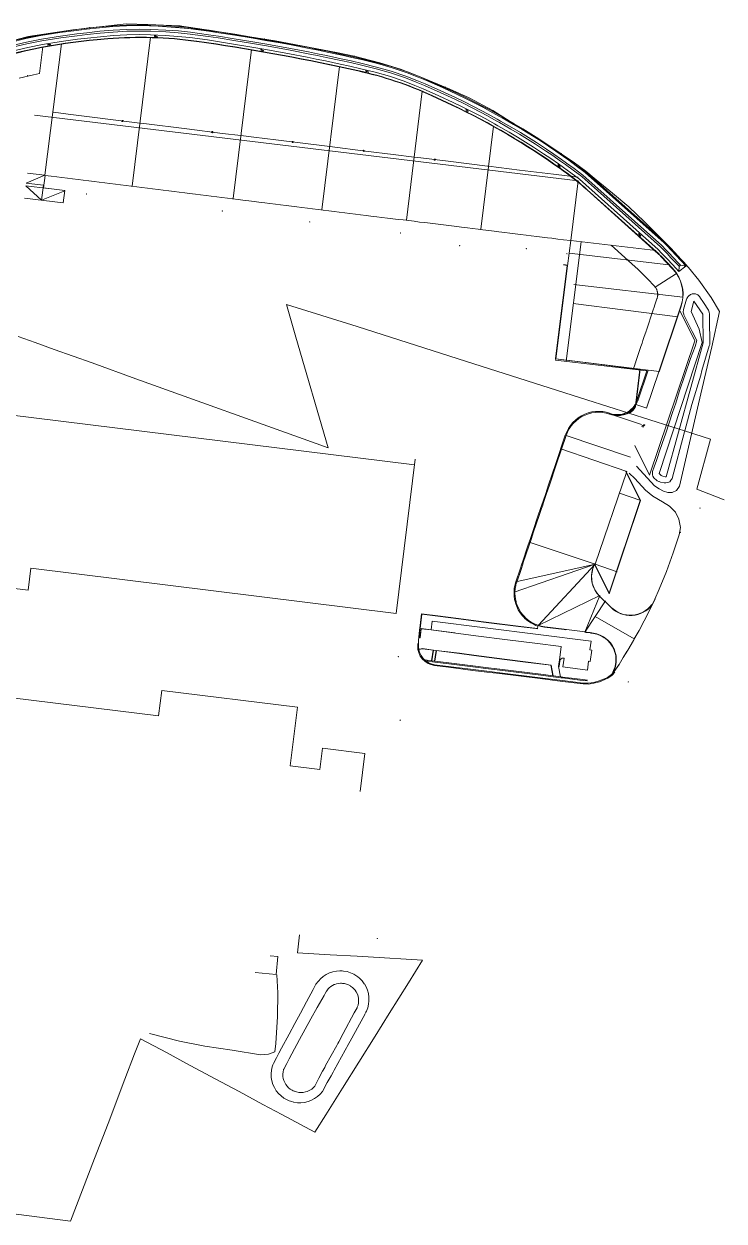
# Model space of a CAD drawing. Header units: metres. Extents: x 243689 to 244410, y 160345 to 161013.
# Drawn here: x 244019 to 244410, y 160345 to 161013 of the extents above; entities that cross this region are included whole.
import ezdxf

# ---------------------------------------------------------------- set-up
doc = ezdxf.new("R2010")
doc.units = ezdxf.units.M
for name, color, linetype, lineweight in [('G - Bat existant', 7, 'Continuous', 9), ('G - Bord existant', 7, 'Continuous', 9), ('G - Cible', 1, 'Continuous', 9), ('G - Cloture Existante', 4, 'Continuous', 9), ('G - Clou', 6, 'Continuous', 9), ('G - CT', 1, 'Continuous', 9), ('G - dalle modif', 3, 'Continuous', 9), ('G - Haut de talus', 22, 'Continuous', 9), ('G - Ligne darète 2', 4, 'Continuous', 9), ('G - Ligne darètes', 5, 'Continuous', 9), ('G - Limite cadastrale', 191, 'Continuous', 9), ('G - Limite existant', 4, 'Continuous', 9), ('G - Limite park camion', 30, 'Continuous', 9), ('G - Pied de talus', 62, 'Continuous', 9), ('G - Slipform - Bord noir', 1, 'Continuous', 9), ('G - Socle', 4, 'Continuous', 9)]:
    doc.layers.add(name, color=color, linetype=linetype, lineweight=lineweight)

# ---------------------------------------------------------------- blocks, each defined once
blk = doc.blocks.new('XCROSS')
at = {"color": 0, "linetype": 'Continuous', "lineweight": 9}
for p, q in [((-0.125, -0.125), (0.125, 0.125)), ((0.125, -0.125), (-0.125, 0.125))]:
    blk.add_line(p, q, dxfattribs=at)

msp = doc.modelspace()

# ---------------------------------------------------------------- linework, layer by layer
at = {"layer": 'G - Bat existant'}
for points in [[(244237.98, 160770.04), (244237.6, 160766.96), (244009.83, 160795.1), (244008.76, 160786.45), (243984.95, 160789.56), (243984.15, 160783.11), (243960.33, 160786.05), (243950.4, 160705.7), (244021.74, 160696.88), (244023.26, 160709.19), (244227.23, 160683.99), (244237.86, 160770.05)], [(244207.21, 160584.57), (244209.83, 160605.76), (244186.08, 160608.7), (244184.61, 160596.82), (244168.06, 160598.86), (244172.11, 160631.64), (244096.39, 160640.99), (244094.63, 160626.71), (243953.6, 160644.13), (243951.42, 160626.46), (243910.52, 160631.51), (243894.06, 160633.62), (243886.66, 160634.54), (243886.45, 160632.83), (243881.57, 160633.43), (243881.26, 160630.94), (243862.63, 160633.24), (243856.18, 160634.07), (243852.21, 160634.56), (243851.46, 160628.52)]]:
    msp.add_lwpolyline(points, dxfattribs=at)
at = {"layer": 'G - Bord existant'}
for points in [[(244360.94, 160799.51), (244361.2, 160801.62), (244363.49, 160820.26), (244337.41, 160823.51), (244316.32, 160826.12), (244318.63, 160844.2), (244320.5, 160858.98), (244322.87, 160878.39), (244320.78, 160878.64)], [(244320.8, 160878.78), (244323.03, 160878.52), (244320.65, 160858.97), (244318.78, 160844.18), (244316.49, 160826.25), (244337.43, 160823.66), (244363.65, 160820.39), (244361.35, 160801.6)], [(244349.05, 160651.44), (244351.87, 160655.44), (244354.18, 160659.25), (244356.72, 160663.5), (244359.84, 160668.89), (244362.98, 160674.44), (244365.78, 160679.73), (244369.14, 160686.41), (244371.8, 160691.89), (244374.31, 160697.5), (244378.26, 160707.4), (244382.06, 160717.72), (244385.37, 160727.8), (244386.06, 160731.98), (244385.2, 160736.57), (244383.31, 160740.52), (244379.93, 160743.84), (244376.01, 160746.26), (244370.77, 160749.48), (244366.64, 160752.88), (244360.57, 160759.37), (244357.5, 160762.37)], [(244306.31, 160675.54), (244295.53, 160676.88), (244276.02, 160679.35), (244262.21, 160681.08), (244250.53, 160682.55), (244241.45, 160683.68), (244240.67, 160677.13), (244240.41, 160674.55), (244239.7, 160669.08), (244239.72, 160667.1)], [(244306.29, 160675.37), (244305.3, 160675.5), (244295.7, 160676.69), (244276.18, 160679.16), (244262.18, 160680.91), (244250.61, 160682.38), (244241.59, 160683.5), (244240.83, 160677.06), (244240.56, 160674.53), (244239.85, 160669.07), (244239.87, 160667.1)], [(244239.98, 160670.5), (244240.63, 160670.37), (244241.31, 160675.44), (244246.86, 160674.72)], [(244240, 160670.6), (244240.54, 160670.49), (244241.23, 160675.55), (244246.87, 160674.82)], [(244241.23, 160675.55), (244246.87, 160674.82)], [(244349.43, 160651.1), (244347.92, 160649.5), (244345.55, 160647.73), (244343.95, 160646.96), (244340.85, 160645.75), (244337.81, 160644.94), (244334.57, 160644.49), (244331.77, 160644.55), (244320.26, 160645.96), (244307.74, 160647.54), (244285.1, 160650.35), (244277.9, 160651.22), (244270.23, 160652.17), (244256.53, 160653.86), (244250.16, 160654.62), (244248.71, 160654.84), (244246.74, 160655.36), (244245.12, 160655.99), (244243.29, 160657.21), (244242.02, 160658.4), (244240.81, 160660.16), (244239.94, 160662.06), (244239.47, 160663.74), (244239.33, 160665.42), (244239.37, 160667.09)], [(244349.06, 160651.44), (244347.58, 160649.88), (244345.29, 160648.16), (244343.75, 160647.42), (244340.69, 160646.23), (244337.71, 160645.43), (244334.54, 160644.99), (244331.81, 160645.05), (244320.32, 160646.46), (244307.8, 160648.04), (244285.16, 160650.85), (244277.96, 160651.71), (244270.29, 160652.66), (244256.59, 160654.36), (244250.23, 160655.11), (244248.81, 160655.33), (244246.9, 160655.83), (244245.35, 160656.44), (244243.88, 160657.4), (244242.4, 160658.73), (244241.25, 160660.41), (244240.4, 160662.27), (244239.97, 160663.83), (244239.83, 160665.43), (244239.87, 160667.08)], [(244314.95, 160649.08), (244313.88, 160655.09), (244301.04, 160656.68), (244287.91, 160658.4), (244270.76, 160660.61), (244262.64, 160661.69), (244249.73, 160663.31), (244248.1, 160663.51), (244241.85, 160664.38), (244239.97, 160663.82)], [(244314.85, 160649.09), (244313.8, 160655), (244301.03, 160656.58), (244287.9, 160658.31), (244270.74, 160660.51), (244262.63, 160661.6), (244249.72, 160663.21), (244248.09, 160663.41), (244241.86, 160664.27), (244240, 160663.72)], [(244248, 160663.52), (244247.11, 160657.51)], [(244248.1, 160663.51), (244247.21, 160657.49)], [(244249.73, 160663.31), (244248.82, 160657.3)], [(244249.83, 160663.3), (244248.92, 160657.28)], [(244334.16, 160646.73), (244330.01, 160647.25), (244320.35, 160648.42), (244319.45, 160648.55), (244315.01, 160649.07), (244308.21, 160649.94), (244285.28, 160652.83), (244278.96, 160653.56), (244270.19, 160654.63), (244256.77, 160656.3), (244248.92, 160657.28), (244243.23, 160657.98)], [(244334.1, 160646.23), (244329.95, 160646.75), (244320.28, 160647.92), (244319.38, 160648.06), (244314.95, 160648.57), (244308.14, 160649.44), (244285.22, 160652.33), (244278.9, 160653.06), (244270.13, 160654.13), (244256.71, 160655.81), (244248.85, 160656.79), (244243.88, 160657.4)], [(244317.97, 160654.3), (244319.05, 160648.6)], [(244318.07, 160654.31), (244319.16, 160648.59)], [(244157.01, 160492.78), (244161.28, 160492.36), (244160.3, 160482.23), (244148.63, 160483.34)], [(244157, 160492.68), (244161.17, 160492.27), (244160.21, 160482.33), (244148.64, 160483.44)]]:
    msp.add_lwpolyline(points, dxfattribs=at)
at = {"layer": 'G - Cloture Existante'}
for points in [[(243994.1, 160998.7), (244021.8, 161006.25), (244046.67, 161009.92), (244076.53, 161013.25), (244088.67, 161012.95), (244106.36, 161012.11), (244120.01, 161010.1), (244131.47, 161008.27), (244159.64, 161003.76), (244174.49, 161001.07), (244194.87, 160997.11), (244203.79, 160995.22), (244218.15, 160991.47), (244229.65, 160988.02), (244240.72, 160983.7), (244257.31, 160976.76), (244268.13, 160971.91), (244281.4, 160964.83), (244296.67, 160955.29), (244311.96, 160945.72), (244327.02, 160935.73), (244333.19, 160931.1), (244339.07, 160926.21), (244348.08, 160918.77), (244357.21, 160911.06), (244366.01, 160902.69), (244372.44, 160896.38), (244380.83, 160887.98), (244390.6, 160877.18), (244396.47, 160870.15), (244403.29, 160860.41), (244407.98, 160852.7), (244403.58, 160832.91), (244400.28, 160818.51), (244396.26, 160801.12), (244392.93, 160786.58), (244385.57, 160755.03), (244383.85, 160752.66), (244381.52, 160751.44), (244379.01, 160751.57), (244376.73, 160752.3), (244374.31, 160753.6), (244371.64, 160755.19), (244361.55, 160766.26)], [(244173.36, 160504.36), (244172.51, 160497.64), (244172.16, 160494.41), (244190.46, 160493.34), (244205.6, 160492.43), (244220.79, 160491.55), (244232.92, 160490.82), (244241.98, 160490.25), (244234.23, 160477.66), (244223.44, 160460.44), (244215.53, 160447.78), (244206.51, 160433.37), (244197.43, 160418.74), (244188.11, 160403.89), (244181.97, 160394.21), (244173.93, 160398.47), (244163.44, 160404.1), (244152.83, 160409.72), (244139.53, 160416.93), (244126.13, 160424.01), (244109.81, 160432.68), (244099.34, 160438.5), (244084.5, 160446.38), (244081.16, 160438.01), (244075.84, 160423.72), (244066.36, 160398.97), (244058.81, 160379.47), (244045.37, 160344.53), (243991.84, 160351.27)]]:
    msp.add_lwpolyline(points, dxfattribs=at)
at = {"layer": 'G - CT'}
for points in [[(244092.35, 161006.92), (244092.95, 161006.89), (244092.92, 161006.29), (244092.32, 161006.32)], [(244032.69, 161002.06), (244033.28, 161002.16), (244033.37, 161001.57), (244032.78, 161001.47)], [(244151.79, 160999.24), (244152.38, 160999.14), (244152.28, 160998.55), (244151.69, 160998.65)], [(244210.46, 160987.35), (244211.04, 160987.2), (244210.9, 160986.62), (244210.32, 160986.76)], [(244074.2, 160959.39), (244074.12, 160958.8), (244074.72, 160958.72), (244074.79, 160959.32)], [(244266.44, 160965.62), (244266.97, 160965.35), (244266.7, 160964.81), (244266.17, 160965.08)], [(244124.31, 160953.16), (244124.23, 160952.57), (244124.83, 160952.49), (244124.9, 160953.09)], [(244169.22, 160947.61), (244169.15, 160947.01), (244169.74, 160946.94), (244169.82, 160947.53)], [(244208.92, 160942.7), (244208.84, 160942.1), (244209.44, 160942.03), (244209.51, 160942.63)], [(244248.61, 160937.8), (244248.54, 160937.21), (244249.14, 160937.13), (244249.21, 160937.73)], [(244318.01, 160934.79), (244318.5, 160934.44), (244318.15, 160933.95), (244317.66, 160934.3)], [(244363.17, 160896.35), (244363.62, 160895.95), (244363.22, 160895.5), (244362.77, 160895.91)], [(244365.48, 160788.98), (244366.04, 160788.79), (244366.24, 160789.36), (244365.67, 160789.55)]]:
    msp.add_lwpolyline(points, close=True, dxfattribs=at)
for points in [[(244035.86, 160963.94), (244044.13, 160962.82), (244084.2, 160957.85), (244086.31, 160957.58), (244110.39, 160954.6), (244130.25, 160952.12), (244140.61, 160950.84), (244147.76, 160949.95), (244160.07, 160948.43), (244188.84, 160944.88), (244190.21, 160944.71), (244210.25, 160942.23), (244225.62, 160940.34), (244237.38, 160938.88), (244241.18, 160938.41), (244256.45, 160936.54), (244278.31, 160933.84), (244278.83, 160933.78), (244296.19, 160931.65), (244315.11, 160929.33), (244329, 160927.64)], [(244074.2, 160959.39), (244074.72, 160958.72)], [(244074.12, 160958.8), (244074.79, 160959.32)], [(244124.23, 160952.57), (244124.9, 160953.09)], [(244124.31, 160953.16), (244124.83, 160952.49)], [(244169.15, 160947.01), (244169.82, 160947.53)], [(244169.22, 160947.61), (244169.74, 160946.94)], [(244208.84, 160942.1), (244209.51, 160942.63)], [(244208.92, 160942.7), (244209.44, 160942.03)], [(244248.54, 160937.21), (244249.21, 160937.73)], [(244248.61, 160937.8), (244249.14, 160937.13)]]:
    msp.add_lwpolyline(points, dxfattribs=at)
at = {"layer": 'G - dalle modif'}
for points in [[(244384.02, 160873.93, 0.041282), (244381.85, 160876.62), (244375.34, 160883.44, 0.019568), (244372.52, 160886.18), (244334.07, 160920.65, 0.028206), (244320.89, 160931.25), (244318.97, 160932.63, 0.044722), (244258.56, 160968), (244247.34, 160973.31), (244247.34, 160973.31, 0.05383), (244205.88, 160987.2), (244200.69, 160988.34, 0.0184), (244116.04, 161003.64), (244115.82, 161003.67, 0.056067), (244066.18, 161005.07), (244060.32, 161004.58, 0.061685), (243990.25, 160989.85)], [(244383.85, 160873.82, 0.041282), (244381.7, 160876.49), (244375.2, 160883.3, 0.019568), (244372.39, 160886.03), (244333.94, 160920.5, 0.028207), (244320.77, 160931.09), (244318.86, 160932.46, 0.044722), (244258.47, 160967.82), (244247.26, 160973.13, 0.05383), (244205.83, 160987), (244200.65, 160988.14, 0.0184), (244116.01, 161003.44), (244115.79, 161003.47, 0.056067), (244066.19, 161004.87), (244060.34, 161004.38, 0.061685), (243990.31, 160989.66)], [(244374.06, 160818.99), (244386.39, 160855.63, 0.233057), (244383.85, 160873.82)], [(244374.2, 160818.95), (244386.53, 160855.59, 0.233067), (244383.98, 160873.91)], [(244368.01, 160819.82), (244362.23, 160802.65, -0.423039), (244346.69, 160795.23)], [(244367.33, 160819.39), (244361.75, 160802.81, -0.423039), (244346.86, 160795.7)], [(244370.24, 160688.79, -0.453512), (244347.34, 160687.24), (244340.7, 160693.78, -0.282944), (244337.11, 160709.08), (244338.07, 160711.94), (244346.29, 160695.36), (244363.66, 160746.96), (244355.41, 160763.6)], [(244370.12, 160688.88, -0.453522), (244347.44, 160687.34), (244340.8, 160693.88, -0.282924), (244337.25, 160709.03), (244338.1, 160711.55), (244346.31, 160694.97), (244363.82, 160746.98), (244355.58, 160763.61)], [(244320.79, 160659.05, 0.409759), (244318.76, 160657.43)]]:
    msp.add_lwpolyline(points, format="xyb", dxfattribs=at)
for points in [[(244016.71, 160982.99), (244024.82, 160984.9), (244028.09, 160985.56)], [(244324.8, 160892.2), (244324.67, 160892.23), (244320.8, 160892.7), (244317.7, 160893.09), (244314.34, 160893.5), (244311.79, 160893.81), (244308.78, 160894.17), (244305.81, 160894.54), (244302.76, 160894.92), (244299.87, 160895.27), (244296.74, 160895.65), (244293.86, 160896), (244290.89, 160896.36), (244287.94, 160896.73), (244284.61, 160897.14), (244281.98, 160897.45), (244279, 160897.83), (244275.75, 160898.23), (244273.04, 160898.57), (244269.9, 160898.96), (244267.09, 160899.3), (244263.87, 160899.71), (244261.17, 160900.03), (244258.16, 160900.41), (244255.21, 160900.79), (244252.18, 160901.15), (244249.26, 160901.52), (244246.28, 160901.87), (244243.3, 160902.25), (244240.34, 160902.61), (244237.35, 160902.99), (244234.34, 160903.36), (244231.17, 160903.74), (244228.41, 160904.09), (244225.37, 160904.47), (244222.48, 160904.84), (244219.31, 160905.21), (244216.48, 160905.57), (244213.23, 160905.96), (244210.53, 160906.3), (244207.45, 160906.69), (244204.52, 160907.04), (244201.49, 160907.44), (244198.63, 160907.8), (244195.42, 160908.17), (244192.66, 160908.54), (244189.68, 160908.91), (244186.48, 160909.29), (244183.71, 160909.63), (244180.61, 160910.01), (244177.73, 160910.35), (244174.67, 160910.72), (244171.79, 160911.09), (244168.79, 160911.45), (244165.83, 160911.83), (244162.63, 160912.23), (244159.89, 160912.56), (244156.68, 160912.96), (244153.93, 160913.3), (244150.69, 160913.71), (244147.96, 160914.04), (244144.97, 160914.41), (244141.74, 160914.82), (244139, 160915.16), (244135.95, 160915.53), (244133.08, 160915.89), (244129.96, 160916.27), (244127.12, 160916.63), (244123.94, 160917.03), (244121.18, 160917.38), (244118.03, 160917.75), (244115.25, 160918.1), (244111.95, 160918.51), (244109.28, 160918.86), (244106.15, 160919.23), (244103.3, 160919.6), (244100.35, 160919.96), (244097.13, 160920.37), (244094.41, 160920.71), (244091.14, 160921.11), (244088.39, 160921.45), (244085.16, 160921.85), (244082.49, 160922.19), (244079.29, 160922.57), (244076.51, 160922.95), (244073.3, 160923.33), (244070.55, 160923.68), (244067.28, 160924.08), (244064.59, 160924.42), (244061.34, 160924.82), (244058.65, 160925.15), (244055.67, 160925.55), (244052.56, 160925.89), (244049.71, 160926.27), (244046.59, 160926.66), (244043.74, 160927.04), (244040.59, 160927.43), (244037.8, 160927.76), (244034.62, 160928.15), (244031.28, 160928.56), (244030.27, 160921.66)], [(244030.27, 160921.66), (244042.16, 160920.19), (244041.29, 160913.24), (244019.65, 160915.9)], [(244368.01, 160819.82), (244316.53, 160826.23), (244322.99, 160878.17), (244323.94, 160885.28), (244324.8, 160892.2)], [(244316.32, 160825.51), (244316.53, 160826.23)], [(244316.32, 160825.51), (244367.33, 160819.39)], [(244346.46, 160795.33), (244348.4, 160794.83), (244350.03, 160794.63), (244350.38, 160794.59), (244352.38, 160794.61), (244354.13, 160794.87), (244354.36, 160794.9), (244356.28, 160795.45), (244357.99, 160796.19), (244358.12, 160796.25), (244358.15, 160796.27), (244359.76, 160797.46), (244360.88, 160799.08)], [(244346.51, 160795.53), (244348.43, 160795.03), (244350.05, 160794.83), (244350.39, 160794.79), (244352.37, 160794.81), (244354.1, 160795.07), (244354.32, 160795.1), (244356.22, 160795.64), (244357.91, 160796.37), (244358.03, 160796.43), (244358.05, 160796.44), (244359.61, 160797.6), (244360.94, 160799.51)], [(244360.88, 160799.08), (244360.94, 160799.51)], [(244306.61, 160677.34), (244306.4, 160677.41), (244305.54, 160677.76), (244304.55, 160678.17), (244302.79, 160679.12), (244301.14, 160680.25), (244299.62, 160681.54), (244298.95, 160682.24), (244298.24, 160682.99), (244297.02, 160684.57), (244295.97, 160686.28), (244295.11, 160688.08), (244294.44, 160689.97), (244294.26, 160690.7), (244293.97, 160691.91), (244293.72, 160693.8), (244293.72, 160693.82), (244293.71, 160693.89), (244293.69, 160694.56), (244293.69, 160694.59), (244293.66, 160695.89), (244293.82, 160697.89), (244294.1, 160699.39), (244294.18, 160699.85), (244294.25, 160700.08), (244294.65, 160701.47), (244297.05, 160708.59), (244298.02, 160711.45), (244298.34, 160712.43), (244301.42, 160721.55), (244302.83, 160725.74), (244304.1, 160729.48), (244307.18, 160738.62), (244308.48, 160742.48), (244309.15, 160744.45), (244309.16, 160744.49), (244309.17, 160744.53), (244309.82, 160746.44), (244309.82, 160746.46), (244311.31, 160750.87), (244312.9, 160755.59), (244316.95, 160767.57), (244322.28, 160783.39), (244323.02, 160785.25), (244323.95, 160787.02), (244325.06, 160788.68), (244326.33, 160790.22), (244327.77, 160791.62), (244329.34, 160792.85), (244331.03, 160793.92), (244332.82, 160794.8), (244334.7, 160795.5), (244336.64, 160795.99), (244338.62, 160796.27), (244340.62, 160796.34), (244342.61, 160796.21), (244344.58, 160795.87), (244346.41, 160795.35)], [(244301.66, 160723.82), (244302.36, 160725.9), (244303.62, 160729.64), (244306.71, 160738.78), (244308.01, 160742.64), (244308.67, 160744.61), (244308.68, 160744.65), (244308.7, 160744.69), (244309.34, 160746.6), (244309.35, 160746.62), (244310.84, 160751.03), (244312.43, 160755.75), (244316.47, 160767.73), (244321.81, 160783.56), (244322.56, 160785.45), (244323.52, 160787.27), (244324.65, 160788.98), (244325.97, 160790.56), (244327.44, 160791.99), (244329.05, 160793.26), (244330.78, 160794.36), (244332.62, 160795.26), (244334.55, 160795.97), (244336.54, 160796.48), (244338.57, 160796.77), (244340.62, 160796.84), (244342.67, 160796.71), (244344.69, 160796.35), (244346.55, 160795.83)], [(244346.41, 160795.35), (244346.46, 160795.33)], [(244346.55, 160795.83), (244346.51, 160795.53)], [(244294.17, 160701.62), (244296.58, 160708.75), (244297.54, 160711.61), (244297.87, 160712.59), (244300.95, 160721.71), (244301.66, 160723.82)], [(244306.47, 160676.86), (244306.23, 160676.93), (244305.35, 160677.3), (244304.34, 160677.71), (244302.53, 160678.69), (244300.84, 160679.85), (244299.27, 160681.18), (244298.59, 160681.89), (244297.86, 160682.66), (244296.6, 160684.29), (244295.53, 160686.04), (244294.64, 160687.89), (244293.96, 160689.82), (244293.78, 160690.58), (244293.48, 160691.82), (244293.23, 160693.74), (244293.22, 160693.76), (244293.21, 160693.86), (244293.19, 160694.54), (244293.19, 160694.57), (244293.16, 160695.91), (244293.32, 160697.95), (244293.61, 160699.48), (244293.7, 160699.97), (244293.77, 160700.22), (244294.17, 160701.62)], [(244371.93, 160692.18), (244369.14, 160686.41), (244365.78, 160679.73), (244362.98, 160674.44), (244360.33, 160669.77)], [(244246.85, 160674.72), (244247.48, 160679.69), (244336.18, 160668.49), (244335.55, 160663.53), (244336.54, 160663.41), (244335.76, 160657.16), (244334.76, 160657.28), (244334.14, 160652.32), (244320.45, 160654.05), (244321.07, 160659.01), (244320.79, 160659.05)], [(244322.12, 160674.78), (244321.08, 160674.91), (244310.26, 160676.29), (244308.27, 160676.65), (244307.19, 160676.97), (244306.56, 160677.15)], [(244322.15, 160674.97), (244321.11, 160675.11), (244310.29, 160676.49), (244308.32, 160676.85), (244307.25, 160677.16), (244306.61, 160677.34)], [(244322.12, 160674.78), (244322.15, 160674.97)], [(244332.81, 160673.61), (244332.82, 160673.72), (244322.44, 160675), (244322.15, 160675.04), (244322.15, 160674.97)], [(244332.78, 160673.41), (244332.81, 160673.61)], [(244347.92, 160650.25), (244348.77, 160652), (244348.87, 160652.22), (244348.99, 160652.47), (244349.2, 160653.1), (244349.23, 160653.19), (244349.61, 160654.34), (244349.86, 160655.64), (244349.89, 160655.82), (244349.98, 160656.28), (244350.09, 160658.25), (244349.93, 160660.22), (244349.93, 160660.23), (244349.6, 160661.77), (244349.52, 160662.15), (244348.85, 160664.01), (244348.17, 160665.33), (244347.95, 160665.76), (244346.82, 160667.38), (244346.27, 160667.98), (244346.14, 160668.12), (244346.05, 160668.22), (244345.97, 160668.3), (244345.67, 160668.64), (244345.49, 160668.84), (244344.03, 160670.06), (244343.97, 160670.1), (244343.59, 160670.36), (244343.02, 160670.74), (244341.28, 160671.67), (244339.43, 160672.37), (244337.5, 160672.81), (244336.57, 160672.93), (244336.08, 160672.99), (244335.74, 160673.04), (244333.65, 160673.3), (244333.19, 160673.36), (244332.78, 160673.41)], [(244348.35, 160650.72), (244348.94, 160651.91), (244349.05, 160652.13), (244349.18, 160652.39), (244349.39, 160653.03), (244349.42, 160653.13), (244349.81, 160654.29), (244350.05, 160655.6), (244350.09, 160655.78), (244350.18, 160656.26), (244350.29, 160658.26), (244350.13, 160660.25), (244350.12, 160660.27), (244349.79, 160661.81), (244349.71, 160662.2), (244349.04, 160664.09), (244348.35, 160665.43), (244348.12, 160665.87), (244346.98, 160667.51), (244346.42, 160668.11), (244346.29, 160668.26), (244346.2, 160668.35), (244346.12, 160668.44), (244345.82, 160668.77), (244345.62, 160668.98), (244344.15, 160670.21), (244344.09, 160670.26), (244343.7, 160670.53), (244343.12, 160670.92), (244343.12, 160670.92), (244341.36, 160671.86), (244339.49, 160672.56), (244337.54, 160673.01), (244336.6, 160673.13), (244336.11, 160673.19), (244335.76, 160673.24), (244333.67, 160673.5), (244333.21, 160673.56), (244332.81, 160673.61)], [(244360.33, 160669.77), (244359.84, 160668.89), (244356.72, 160663.5), (244356.2, 160662.65), (244354.18, 160659.25), (244351.87, 160655.44), (244351.23, 160654.46), (244349.06, 160651.44), (244348.35, 160650.72), (244347.92, 160650.25)], [(244318.76, 160657.43), (244318.36, 160654.29), (244318.07, 160654.31)]]:
    msp.add_lwpolyline(points, dxfattribs=at)
at = {"layer": 'G - Haut de talus'}
for points in [[(244011.48, 161003.44), (244020.33, 161005.52), (244028.81, 161007.22), (244039.44, 161008.92), (244048.68, 161010.15), (244054.31, 161010.83), (244061.59, 161011.61), (244069.07, 161012.24), (244076.65, 161012.65), (244084.19, 161012.8), (244090.3, 161012.71), (244098.86, 161012.34), (244105.9, 161011.8), (244112.69, 161011.08), (244122.78, 161009.72), (244128.4, 161008.86), (244137.28, 161007.45), (244147.59, 161005.74), (244154.4, 161004.57), (244163.68, 161002.92), (244168.71, 161001.98), (244178.74, 161000.04), (244183.8, 160999.03), (244188.92, 160997.98), (244197.12, 160996.24), (244202.63, 160995.04), (244208.85, 160993.61), (244217.04, 160991.6), (244225.2, 160989.29), (244233.64, 160986.46), (244239.85, 160984.05), (244244.53, 160982.09), (244253.34, 160978.19), (244261.58, 160974.36), (244266.61, 160971.93), (244276, 160967.15), (244279.97, 160965.01), (244284.91, 160962.25), (244286.81, 160961.18), (244293.2, 160957.52), (244298.01, 160954.65), (244307.02, 160949.06), (244312.67, 160945.36), (244316.74, 160942.61), (244321.16, 160939.54), (244323.99, 160937.52), (244328.2, 160934.46), (244333.16, 160930.73), (244377.3, 160891.4), (244378.13, 160890.57), (244379.2, 160889.42), (244380.99, 160887.53), (244382.5, 160885.93), (244382.98, 160885.43), (244387.77, 160880.41), (244389.41, 160878.51), (244389.57, 160878.27)], [(244011.61, 161002.95), (244020.44, 161005.03), (244028.9, 161006.73), (244039.52, 161008.42), (244048.74, 161009.66), (244054.37, 161010.34), (244061.63, 161011.11), (244069.1, 161011.74), (244076.67, 161012.15), (244084.19, 161012.3), (244090.28, 161012.21), (244098.83, 161011.84), (244105.85, 161011.3), (244112.63, 161010.58), (244122.71, 161009.23), (244128.33, 161008.37), (244137.2, 161006.95), (244147.51, 161005.25), (244154.32, 161004.08), (244163.59, 161002.42), (244168.61, 161001.49), (244178.65, 160999.55), (244183.7, 160998.54), (244188.82, 160997.49), (244197.02, 160995.75), (244202.53, 160994.55), (244208.73, 160993.13), (244216.91, 160991.11), (244225.06, 160988.81), (244233.47, 160985.99), (244239.66, 160983.59), (244244.33, 160981.63), (244253.14, 160977.74), (244261.37, 160973.91), (244266.39, 160971.48), (244275.77, 160966.71), (244279.73, 160964.57), (244284.67, 160961.82), (244286.56, 160960.74), (244292.95, 160957.09), (244297.75, 160954.23), (244306.75, 160948.64), (244312.4, 160944.94), (244316.45, 160942.2), (244320.87, 160939.13), (244323.7, 160937.12), (244327.9, 160934.06), (244332.84, 160930.34), (244376.96, 160891.02), (244377.76, 160890.22), (244378.84, 160889.08), (244380.62, 160887.19), (244382.14, 160885.59), (244382.62, 160885.08), (244387.4, 160880.07), (244389.01, 160878.2), (244389.17, 160877.98)], [(244012.85, 160998.11), (244021.5, 161000.15), (244029.78, 161001.8), (244040.24, 161003.48), (244049.37, 161004.7), (244054.93, 161005.37), (244062.11, 161006.13), (244069.45, 161006.75), (244076.85, 161007.15), (244084.21, 161007.3), (244090.14, 161007.22), (244098.53, 161006.85), (244105.39, 161006.32), (244112.04, 161005.62), (244122, 161004.28), (244127.55, 161003.43), (244136.39, 161002.02), (244146.68, 161000.32), (244153.46, 160999.16), (244162.69, 160997.5), (244167.68, 160996.58), (244177.68, 160994.64), (244182.71, 160993.63), (244187.8, 160992.59), (244195.97, 160990.86), (244201.43, 160989.67), (244207.57, 160988.26), (244215.64, 160986.28), (244223.58, 160984.03), (244231.77, 160981.29), (244237.79, 160978.95), (244242.36, 160977.04), (244251.07, 160973.18), (244259.22, 160969.39), (244264.16, 160967), (244273.45, 160962.28), (244277.33, 160960.19), (244282.21, 160957.46), (244284.08, 160956.4), (244290.43, 160952.77), (244295.15, 160949.96), (244304.06, 160944.42), (244309.63, 160940.78), (244313.63, 160938.08), (244317.99, 160935.04), (244320.78, 160933.06), (244324.93, 160930.04), (244329.67, 160926.47), (244373.64, 160887.29), (244374.13, 160886.79), (244375.2, 160885.65), (244376.99, 160883.76), (244378.51, 160882.15), (244379, 160881.63), (244383.7, 160876.71), (244385.06, 160875.14), (244385.18, 160874.96)], [(244389.57, 160878.27), (244389.17, 160877.99), (244385.18, 160874.97)]]:
    msp.add_lwpolyline(points, dxfattribs=at)
msp.add_lwpolyline([(244161.37, 161002.83, 0.049209), (244084.74, 161012.29)], format="xyb", dxfattribs=at)
for points in [[(244374.16, 160762.11), (244398.29, 160835.26), (244396.62, 160842.72), (244392.01, 160852.58), (244393.65, 160858.32), (244398.58, 160851.11), (244398.83, 160835.2), (244378.18, 160760.24), (244377.5, 160760.27), (244376.25, 160760.6), (244375.7, 160760.88), (244375.4, 160761.06), (244375.01, 160761.42), (244374.22, 160762.04)], [(244165.08, 160421.87), (244165.07, 160421.87), (244164.57, 160423.06), (244164.24, 160424.2), (244164.06, 160425.37), (244164.04, 160426.17), (244164.02, 160426.66), (244164.12, 160427.84), (244164.38, 160429.1), (244164.41, 160429.21), (244164.55, 160429.47), (244166.2, 160432.53), (244167.63, 160435.17), (244169.05, 160437.97), (244173.33, 160445.95), (244176.46, 160451.73), (244179.72, 160457.57), (244183.18, 160463.84), (244187.05, 160470.61), (244187.61, 160471.59), (244188.38, 160472.94), (244189.06, 160473.86), (244189.2, 160474), (244189.9, 160474.75), (244190.77, 160475.48), (244191.72, 160476.09), (244192.74, 160476.59), (244193.01, 160476.68), (244193.9, 160476.99), (244195.01, 160477.24), (244196.15, 160477.35), (244196.82, 160477.33), (244197.37, 160477.32), (244198.52, 160477.16), (244199.64, 160476.86), (244200.72, 160476.42), (244201.74, 160475.85), (244201.83, 160475.78), (244202.84, 160475.08), (244203.71, 160474.3), (244204.4, 160473.48), (244204.97, 160472.54), (244204.99, 160472.55), (244205.63, 160471.24), (244206.02, 160470.09), (244206.26, 160468.88), (244206.33, 160467.65), (244206.25, 160466.41), (244206, 160465.19), (244205.59, 160464.01), (244205.45, 160463.73), (244204.96, 160462.76), (244204.92, 160462.69), (244203.93, 160460.89), (244197.79, 160449.39), (244195.25, 160444.57), (244194.82, 160443.78), (244194.14, 160442.52), (244187.93, 160431.42), (244187.41, 160430.37), (244186.25, 160428.23), (244184.21, 160424.4), (244181.83, 160419.92), (244181.14, 160419.13), (244180.18, 160418.3), (244179.12, 160417.61), (244177.98, 160417.08), (244177.65, 160416.98), (244176.64, 160416.64), (244175.4, 160416.39), (244174.14, 160416.31), (244172.9, 160416.4), (244171.69, 160416.64), (244171.58, 160416.68), (244170.56, 160417.01), (244170.37, 160417.07), (244169.78, 160417.34), (244169.22, 160417.59), (244168.17, 160418.23), (244167.23, 160418.99), (244166.39, 160419.86), (244165.67, 160420.83)]]:
    msp.add_lwpolyline(points, close=True, dxfattribs=at)
at = {"layer": 'G - Ligne darète 2'}
for points in [[(244330.62, 160891.62), (244322.22, 160824.79)], [(244324.81, 160892.36), (244323.94, 160885.28)], [(244324.81, 160892.36), (244372.28, 160886.63)], [(244359.68, 160820.17), (244360.79, 160823.46), (244360.8, 160823.5), (244360.82, 160823.54), (244360.83, 160823.58), (244360.83, 160823.59), (244361.15, 160824.54), (244361.22, 160824.74), (244364.01, 160833.04), (244364.65, 160834.93), (244365.16, 160836.46), (244365.9, 160838.66), (244366.7, 160841.02), (244366.92, 160841.68), (244366.97, 160841.82), (244367.07, 160842.13), (244367.1, 160842.21), (244370.74, 160853.02), (244370.75, 160853.06), (244371.58, 160855.52), (244371.63, 160855.68), (244371.64, 160855.69), (244371.65, 160855.72), (244373, 160859.74), (244373.03, 160859.86), (244373.17, 160860.33), (244373.26, 160860.66), (244373.31, 160860.95), (244373.37, 160861.3), (244373.39, 160861.58), (244373.4, 160861.7), (244373.42, 160861.95), (244373.42, 160861.99), (244373.42, 160862.25), (244373.41, 160862.46), (244373.41, 160862.6), (244373.38, 160862.88), (244373.36, 160862.99), (244373.34, 160863.17), (244373.33, 160863.24), (244373.28, 160863.5), (244373.28, 160863.51), (244373.2, 160863.88), (244373.14, 160864.08), (244373.11, 160864.16), (244373, 160864.5), (244372.91, 160864.71), (244372.83, 160864.9), (244372.76, 160865.06), (244372.75, 160865.1), (244372.59, 160865.39), (244372.58, 160865.4), (244372.46, 160865.62), (244372.44, 160865.67), (244372.34, 160865.81), (244372.26, 160865.93), (244372.16, 160866.07), (244372.07, 160866.21), (244371.49, 160866.91), (244367.83, 160870.75), (244367.4, 160871.19), (244366.08, 160872.58), (244365.16, 160873.54), (244364.05, 160874.67), (244363.31, 160875.35), (244362.95, 160875.69), (244362.65, 160875.96), (244362.29, 160876.28), (244360.81, 160877.61), (244347.4, 160889.63)], [(244323.94, 160885.28), (244328.73, 160884.6)], [(244328.73, 160884.6), (244379.67, 160878.62)], [(244372.07, 160866.21), (244383.92, 160873.88)], [(244326.61, 160867.73), (244387.36, 160860.6)], [(244326.26, 160857), (244384.56, 160849.73)]]:
    msp.add_lwpolyline(points, dxfattribs=at)
at = {"layer": 'G - Ligne darètes'}
for points in [[(244028.09, 160985.56), (244029.91, 161000.4)], [(244031.1, 160928.76), (244040.34, 161002.07)], [(244079.83, 160922.68), (244090.06, 161005.82)], [(244136.25, 160915.65), (244146.47, 160998.93)], [(244185.86, 160909.5), (244195.71, 160989.49)], [(244233.03, 160903.7), (244241.91, 160975.7)], [(244025.23, 160962.35), (244329.04, 160925.7)], [(244274.53, 160898.61), (244281.67, 160956.16)], [(244020.65, 160924.26), (244031.1, 160928.76), (244021.34, 160929.94)], [(244032.84, 160921.25), (244020.47, 160922.73)], [(244020.47, 160922.73), (244029.28, 160914.72), (244042.15, 160920.1)], [(244030.31, 160923.1), (244020.65, 160924.26)], [(244030.31, 160923.1), (244029.28, 160914.72)], [(244324.93, 160892.31), (244329.04, 160925.7)], [(244372.97, 160886.54), (244372.97, 160886.54)], [(244363.65, 160820.39), (244374.24, 160819.07)], [(244367.35, 160798.6), (244361.22, 160800.67)], [(244364.3, 160789.53), (244346.51, 160795.53)], [(244321.81, 160783.56), (244358.16, 160771.3)], [(244356.19, 160763.17), (244319.29, 160775.85)], [(244338.42, 160711.42), (244356.19, 160763.17)], [(244352.06, 160751.14), (244363.99, 160746.95)], [(244338.42, 160711.42), (244301.66, 160723.82)], [(244332.78, 160673.41), (244341.15, 160693.92), (244306.56, 160677.15), (244338.42, 160711.42), (244293.16, 160695.91)], [(244294.17, 160701.62), (244338.42, 160711.42)], [(244338.42, 160711.42), (244350.81, 160707.24)], [(244332.78, 160673.41), (244344.16, 160690.94)], [(244360.33, 160669.77), (244338.47, 160682.18)]]:
    msp.add_lwpolyline(points, dxfattribs=at)
at = {"layer": 'G - Limite cadastrale'}
msp.add_lwpolyline([(244016.25, 160838.74), (244025.58, 160835.36), (244036.36, 160831.47), (244057.42, 160823.85), (244081.91, 160815), (244182.69, 160778.88), (244189.31, 160776.5), (244171.29, 160838.36), (244166, 160856.56), (244205.47, 160844.2), (244266.58, 160824.69), (244333.76, 160803.28), (244392.44, 160784.58), (244394.21, 160784.02), (244402.85, 160781.27), (244395.27, 160753.41), (244405.29, 160749.46), (244410.47, 160747.41), (244410.47, 160747.41)], dxfattribs=at)
at = {"layer": 'G - Limite existant'}
for points in [[(244260.05, 160673.05), (244246.85, 160674.72), (244271.91, 160671.49), (244289.47, 160669.27), (244304.69, 160667.29), (244319.46, 160665.4)], [(244318.06, 160654.33), (244318.69, 160659.31), (244319.46, 160665.4)]]:
    msp.add_lwpolyline(points, dxfattribs=at)
at = {"layer": 'G - Limite park camion'}
msp.add_lwpolyline([(244385.91, 160852.85), (244394.11, 160836.26), (244368.8, 160761.21), (244360.6, 160777.8)], dxfattribs=at)
at = {"layer": 'G - Pied de talus'}
for points in [[(244012.1, 161001.01), (244020.86, 161003.08), (244029.25, 161004.76), (244039.81, 161006.45), (244049, 161007.67), (244054.6, 161008.35), (244061.82, 161009.12), (244069.24, 161009.74), (244076.74, 161010.15), (244084.2, 161010.3), (244090.23, 161010.22), (244098.71, 161009.85), (244105.67, 161009.31), (244112.39, 161008.6), (244122.42, 161007.25), (244128.02, 161006.39), (244136.88, 161004.98), (244147.18, 161003.27), (244153.97, 161002.11), (244163.23, 161000.46), (244168.24, 160999.53), (244178.26, 160997.59), (244183.31, 160996.57), (244188.41, 160995.53), (244196.6, 160993.8), (244202.09, 160992.6), (244208.27, 160991.18), (244216.4, 160989.18), (244224.47, 160986.9), (244232.79, 160984.11), (244238.91, 160981.73), (244243.54, 160979.79), (244252.31, 160975.92), (244260.51, 160972.1), (244265.5, 160969.69), (244274.84, 160964.94), (244278.77, 160962.82), (244283.68, 160960.08), (244285.57, 160959), (244291.94, 160955.36), (244296.71, 160952.52), (244305.67, 160946.95), (244311.29, 160943.28), (244315.32, 160940.55), (244319.72, 160937.5), (244322.53, 160935.49), (244326.71, 160932.45), (244331.58, 160928.8), (244375.63, 160889.53), (244376.31, 160888.85), (244377.39, 160887.71), (244379.17, 160885.82), (244380.69, 160884.21), (244381.17, 160883.7), (244385.92, 160878.73), (244386.2, 160878.41)], [(244012.35, 161000.05), (244021.08, 161002.1), (244029.43, 161003.77), (244039.95, 161005.46), (244049.12, 161006.68), (244054.71, 161007.36), (244061.92, 161008.12), (244069.31, 161008.74), (244076.78, 161009.15), (244084.2, 161009.3), (244090.2, 161009.22), (244098.65, 161008.85), (244105.58, 161008.31), (244112.28, 161007.6), (244122.28, 161006.26), (244127.86, 161005.41), (244136.71, 161003.99), (244147.01, 161002.29), (244153.8, 161001.13), (244163.05, 160999.47), (244168.05, 160998.54), (244178.07, 160996.6), (244183.11, 160995.59), (244188.21, 160994.55), (244196.39, 160992.82), (244201.87, 160991.62), (244208.04, 160990.21), (244216.15, 160988.21), (244224.17, 160985.94), (244232.45, 160983.17), (244238.54, 160980.8), (244243.15, 160978.87), (244251.9, 160975), (244260.08, 160971.2), (244265.05, 160968.79), (244274.38, 160964.05), (244278.29, 160961.94), (244283.19, 160959.2), (244285.07, 160958.14), (244291.44, 160954.5), (244296.19, 160951.66), (244305.13, 160946.11), (244310.74, 160942.44), (244314.76, 160939.73), (244319.14, 160936.68), (244321.95, 160934.68), (244326.12, 160931.65), (244330.94, 160928.02), (244374.97, 160888.78), (244375.58, 160888.16), (244376.66, 160887.02), (244378.44, 160885.13), (244379.96, 160883.52), (244380.45, 160883.01), (244385.18, 160878.06), (244385.46, 160877.73)], [(244306.29, 160675.37), (244306.47, 160676.86)], [(244089.59, 160449.32), (244106.2, 160444.96), (244120.36, 160442.17), (244135.79, 160439.92), (244151.51, 160437.39), (244156.04, 160437.7), (244159.6, 160439.01), (244160.16, 160443.71), (244161, 160458.81), (244161.24, 160472.01), (244160.62, 160482.06)]]:
    msp.add_lwpolyline(points, dxfattribs=at)
for points in [[(244389.17, 160877.99), (244385.18, 160874.96), (244385.47, 160877.74), (244386.21, 160878.42)], [(244395.19, 160836.33), (244394.37, 160833.14), (244391.79, 160826.3), (244385.38, 160807.7), (244383.47, 160801.38), (244381.65, 160796.13), (244378.02, 160784.72), (244375.9, 160778.93), (244374.41, 160774.58), (244373.43, 160771.53), (244372.72, 160769.46), (244371.35, 160765.9), (244370.56, 160763.3), (244370.56, 160763.04), (244370.42, 160761.45), (244370.41, 160761.37), (244370.78, 160760.6), (244371.27, 160759.63), (244371.57, 160759.3), (244372.58, 160758.56), (244372.8, 160758.38), (244373.19, 160758.09), (244373.98, 160757.74), (244374.23, 160757.65), (244375, 160757.29), (244376.95, 160756.84), (244377.99, 160756.82), (244379.09, 160757.16), (244380.15, 160757.5), (244380.8, 160758.44), (244381.23, 160759.05), (244381.32, 160759.19), (244381.35, 160759.23), (244381.42, 160759.34), (244388.43, 160785.46), (244388.46, 160785.6), (244388.56, 160785.93), (244392.45, 160800.68), (244397.41, 160817.08), (244398.13, 160819.59), (244402.22, 160833.4), (244402.32, 160833.73), (244402.44, 160834.21), (244402.54, 160834.73), (244402.57, 160835.26), (244402.39, 160847.81), (244402.39, 160851.17), (244402.23, 160852.27), (244401.77, 160853.29), (244399.04, 160857.59), (244397.03, 160860.63), (244396.91, 160860.82), (244396.6, 160861.21), (244396.25, 160861.56), (244395.85, 160861.86), (244395.41, 160862.11), (244394.95, 160862.3), (244394.47, 160862.44), (244393.98, 160862.52), (244393.48, 160862.53), (244392.98, 160862.48), (244392.75, 160862.41), (244392.27, 160862.25), (244391.82, 160862.04), (244391.39, 160861.79), (244390.98, 160861.49), (244390.61, 160861.16), (244390.27, 160860.79), (244389.97, 160860.39), (244389.71, 160859.96), (244389.5, 160859.51), (244387.81, 160853.78), (244387.65, 160852.23), (244387.98, 160851.07), (244388.07, 160850.73), (244388.78, 160849.27), (244389.51, 160847.82), (244391.57, 160843.61), (244392.69, 160841.38)], [(244208.83, 160458.19), (244202.54, 160446.77), (244199.92, 160442), (244199.49, 160441.22), (244198.79, 160439.96), (244192.66, 160428.81), (244192.1, 160427.79), (244190.92, 160425.66), (244188.83, 160421.86), (244186.14, 160416.96), (244184.84, 160415.44), (244183.36, 160414.09), (244181.72, 160412.94), (244179.95, 160412.01), (244179.58, 160411.87), (244178.08, 160411.3), (244176.13, 160410.84), (244174.15, 160410.62), (244172.15, 160410.65), (244170.17, 160410.93), (244170.02, 160410.97), (244168.98, 160411.26), (244168.24, 160411.46), (244167.48, 160411.78), (244166.39, 160412.23), (244164.65, 160413.22), (244163.05, 160414.42), (244161.62, 160415.81), (244160.37, 160417.37), (244159.32, 160419.08), (244159.29, 160419.16), (244158.5, 160420.9), (244157.92, 160422.82), (244157.57, 160424.79), (244157.52, 160425.87), (244157.48, 160426.78), (244157.64, 160428.78), (244158.04, 160430.74), (244158.35, 160431.73), (244158.79, 160432.56), (244160.44, 160435.63), (244161.85, 160438.27), (244163.34, 160441.03), (244167.62, 160449.01), (244170.73, 160454.81), (244173.88, 160460.7), (244177.27, 160467.01), (244180.95, 160473.88), (244181.57, 160475.03), (244182.52, 160476.79), (244183.69, 160478.41), (244184.03, 160478.78), (244185.05, 160479.88), (244186.58, 160481.17), (244188.26, 160482.25), (244190.06, 160483.12), (244190.76, 160483.36), (244191.96, 160483.76), (244193.92, 160484.15), (244195.91, 160484.3), (244197.17, 160484.24), (244197.91, 160484.2), (244199.88, 160483.85), (244201.79, 160483.26), (244203.61, 160482.44), (244205.32, 160481.39), (244205.93, 160480.9), (244206.88, 160480.14), (244208.27, 160478.71), (244209.48, 160477.11), (244209.56, 160476.96), (244210.47, 160475.38), (244210.49, 160475.33), (244211.25, 160473.53), (244211.78, 160471.61), (244212.07, 160469.63), (244212.12, 160467.63), (244211.91, 160465.64), (244211.46, 160463.69), (244210.77, 160461.81), (244210.43, 160461.16), (244209.85, 160460.04), (244209.77, 160459.91)]]:
    msp.add_lwpolyline(points, close=True, dxfattribs=at)
at = {"layer": 'G - Slipform - Bord noir'}
msp.add_lwpolyline([(244367.21, 160798.65), (244374.06, 160818.99)], dxfattribs=at)
at = {"layer": 'G - Socle'}
for points in [[(244093.09, 161005.69), (244093.79, 161005.66), (244093.82, 161006.36), (244093.12, 161006.39)], [(244033.67, 161001.01), (244034.36, 161001.12), (244034.25, 161001.81), (244033.56, 161001.7)], [(244152.38, 160997.92), (244153.06, 160997.8), (244153.18, 160998.49), (244152.49, 160998.61)], [(244210.95, 160985.99), (244211.63, 160985.82), (244211.8, 160986.5), (244211.12, 160986.67)], [(244266.61, 160964.19), (244267.23, 160963.87), (244267.55, 160964.49), (244266.92, 160964.81)], [(244317.97, 160933.34), (244318.54, 160932.94), (244318.94, 160933.51), (244318.37, 160933.91)], [(244362.97, 160894.93), (244363.49, 160894.46), (244363.95, 160894.98), (244363.43, 160895.45)], [(244364.84, 160788.98), (244365.51, 160788.76), (244365.28, 160788.09), (244364.62, 160788.32)]]:
    msp.add_lwpolyline(points, close=True, dxfattribs=at)

# ---------------------------------------------------------------- block references
at = {"layer": 'G - Cible', "linetype": 'Continuous'}
for p in [(244055.96, 161011.17, 63.59), (244106.64, 161012.11, 63.62), (244153.79, 161004.81, 63.23), (244203.84, 160995.24, 63.25), (244254.76, 160977.93, 64.26), (244296.82, 160955.21, 65.25), (244319.61, 160940.83, 65.6), (244354.86, 160913.07, 66.23)]:
    msp.add_blockref('XCROSS', p, dxfattribs=at)
at = {"layer": 'G - Clou', "linetype": 'Continuous'}
for p in [(244021.48, 160984.35, 61.32), (244054.32, 160918.2, 61.96), (244130.2, 160908.77, 61.96), (244179.04, 160902.7, 61.97), (244229.75, 160896.44, 62.38), (244262.78, 160889.43, 62.94), (244300, 160887.76, 63.15), (244322.66, 160884.97, 63.41), (244396.99, 160742.79, 65.22), (244386.01, 160729.3, 65.53), (244228.53, 160659.86, 62.97), (244249.23, 160660.07, 63.53), (244357.02, 160645.75, 66.34), (244229.58, 160624.31, 63.26), (244216.79, 160502.38, 64.2)]:
    msp.add_blockref('XCROSS', p, dxfattribs=at)

doc.saveas('drawing.dxf')
